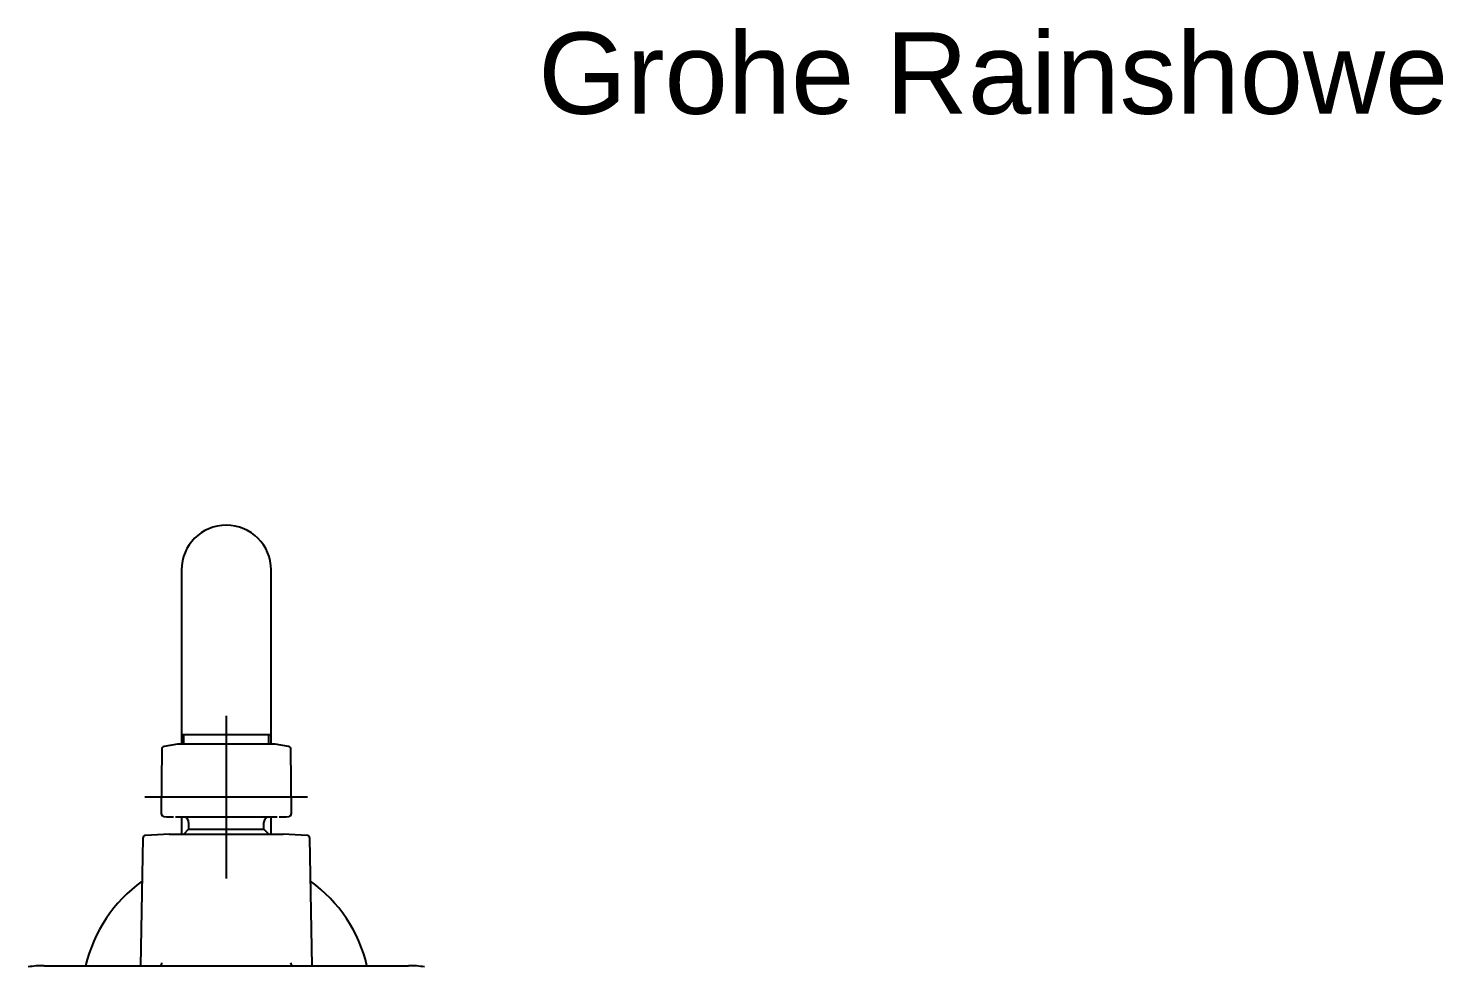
# Model space of a CAD drawing. Header units: millimetres. Extents: x -60 to 7633, y -2614 to 2146.
# Drawn here: x 5413.6 to 5759, y 1915.2 to 2145.9 of the extents above; entities that cross this region are included whole.
import ezdxf
from ezdxf.enums import TextEntityAlignment as Align
from ezdxf.lldxf.tags import DXFTag

# ---------------------------------------------------------------- set-up
doc = ezdxf.new("R2010")
doc.units = ezdxf.units.MM
doc.layers.get('0').update_dxf_attribs({"color": 250})
doc.styles.add('SEACAD_arial_ttf', font='arial.ttf')
tags = doc.linetypes.add('CENTER2', pattern=[28.575, 19.05, -3.175, 3.175, -3.175]).pattern_tags.tags
tags[10:11] = [DXFTag(74, 4), DXFTag(75, 0), DXFTag(340, '0'), DXFTag(46, 0.0), DXFTag(50, 0.0), DXFTag(44, 0.0), DXFTag(45, 0.0)]
tags[8:9] = [DXFTag(74, 4), DXFTag(75, 0), DXFTag(340, '0'), DXFTag(46, 0.0), DXFTag(50, 0.0), DXFTag(44, 0.0), DXFTag(45, 0.0)]
tags[6:7] = [DXFTag(74, 4), DXFTag(75, 0), DXFTag(340, '0'), DXFTag(46, 0.0), DXFTag(50, 0.0), DXFTag(44, 0.0), DXFTag(45, 0.0)]
tags[4:5] = [DXFTag(74, 4), DXFTag(75, 0), DXFTag(340, '0'), DXFTag(46, 0.0), DXFTag(50, 0.0), DXFTag(44, 0.0), DXFTag(45, 0.0)]

msp = doc.modelspace()

# ---------------------------------------------------------------- linework, layer by layer
at = {"linetype": 'Continuous'}
for p, q in [((5451.26, 2012.79), (5451.26, 1972.29)), ((5473.26, 1972.29), (5473.26, 2012.79)), ((5473.26, 1972.29), (5451.26, 1972.29)), ((5451.26, 1972.29), (5451.26, 1969.98)), ((5451.78, 1972.29), (5451.78, 1969.98)), ((5472.74, 1969.98), (5472.74, 1972.29)), ((5473.26, 1969.98), (5473.26, 1972.29)), ((5450.29, 1969.98), (5446.98, 1969.39)), ((5474.19, 1969.98), (5450.32, 1969.98)), ((5477.54, 1969.39), (5474.23, 1969.98)), ((5446.4, 1968.71), (5446.26, 1952.93)), ((5478.25, 1952.93), (5478.12, 1968.71)), ((5463.53, 1956.96), (5460.97, 1956.96)), ((5462.25, 1958.25), (5462.25, 1955.68)), ((5446.84, 1952.24), (5447.53, 1952.12)), ((5447.56, 1952.11), (5449.29, 1952.11)), ((5449.79, 1952.11), (5461.75, 1952.11)), ((5451.26, 1952.11), (5451.26, 1947.82)), ((5461.75, 1952.11), (5462.76, 1952.11)), ((5462.76, 1952.11), (5474.72, 1952.11)), ((5473.26, 1947.82), (5473.26, 1952.11)), ((5475.23, 1952.11), (5476.95, 1952.11)), ((5476.99, 1952.12), (5477.67, 1952.24)), ((5453.01, 1949.08), (5451.75, 1947.82)), ((5453.01, 1950.74), (5453.01, 1949.08)), ((5453.01, 1949.08), (5471.51, 1949.08)), ((5471.51, 1949.08), (5471.51, 1950.74)), ((5472.77, 1947.82), (5471.51, 1949.08)), ((5441.75, 1946.88), (5441.2, 1915.54)), ((5448.27, 1947.83), (5442.41, 1947.56)), ((5482.1, 1947.56), (5476.24, 1947.83)), ((5483.32, 1915.54), (5482.77, 1946.88)), ((5417.49, 1915.54), (5507.03, 1915.54))]:
    msp.add_line(p, q, dxfattribs=at)
at = {"linetype": 'CENTER2'}
for p, q in [((5462.25, 1976.96), (5462.25, 1936.96)), ((5482.25, 1956.96), (5442.25, 1956.96))]:
    msp.add_line(p, q, dxfattribs=at)
at = {"linetype": 'Continuous'}
for centre, radius, start, end in [((5462.26, 2012.79), 11, 0, 180), ((5447.1, 1968.7), 0.7, 100, 179.5), ((5450.32, 1969.78), 0.2, 90, 100), ((5474.19, 1969.78), 0.2, 80, 90), ((5477.42, 1968.7), 0.7, 0.5, 80), ((5446.96, 1952.93), 0.7, 179.5, 260), ((5447.56, 1952.31), 0.2, 260, 270), ((5451.51, 1950.74), 1.5, 0, 66.2852), ((5473.01, 1950.74), 1.5, 113.7148, 180), ((5476.95, 1952.31), 0.2, 270, 280), ((5477.55, 1952.93), 0.7, 280, 0.5), ((5442.45, 1946.86), 0.7, 92.5569, 179), ((5482.07, 1946.86), 0.7, 1, 87.4431), ((5462.26, 1907.44), 35.5, 125.6621, 166.8189), ((5462.26, 1907.44), 35.5, 13.1811, 54.3379), ((5417.49, 1888.54), 27, 90, 98.3538), ((5445.36, 1916.31), 1.09, 314.1498, 355.9923), ((5479.16, 1916.31), 1.09, 184.0082, 226.0362), ((5507.03, 1888.54), 27, 81.6462, 90)]:
    msp.add_arc(centre, radius, start, end, dxfattribs=at)
msp.add_open_spline([(5476.26, 1947.82), (5476.26, 1947.82), (5476.14, 1947.82), (5475.49, 1947.82), (5474.72, 1947.82), (5473.12, 1947.82), (5472.51, 1947.82), (5471.18, 1947.82), (5470.45, 1947.82), (5468.9, 1947.82), (5468.07, 1947.82), (5466.36, 1947.82), (5465.48, 1947.82), (5462.74, 1947.82), (5460.89, 1947.82), (5458.21, 1947.82), (5457.34, 1947.82), (5455.68, 1947.82), (5454.87, 1947.82), (5452.64, 1947.82), (5451.35, 1947.82), (5449.42, 1947.82), (5448.75, 1947.82), (5448.32, 1947.82), (5448.26, 1947.82), (5448.26, 1947.82)], degree=3, knots=[0.1511177, 0.1511177, 0.1511177, 0.1511177, 0.1875, 0.1875, 0.25, 0.25, 0.28125, 0.28125, 0.3125, 0.3125, 0.34375, 0.34375, 0.375, 0.375, 0.4375, 0.4375, 0.46875, 0.46875, 0.5, 0.5, 0.5625, 0.5625, 0.625, 0.625, 0.6515257, 0.6515257, 0.6515257, 0.6515257], dxfattribs=at)

# ---------------------------------------------------------------- texts
at = {"style": 'SEACAD_arial_ttf'}
msp.add_text('Grohe Rainshower Icon System 190 - (27435000)', height=20, dxfattribs=at).set_placement((5538.9, 2144.86), align=Align.TOP_LEFT)

doc.saveas('drawing.dxf')
